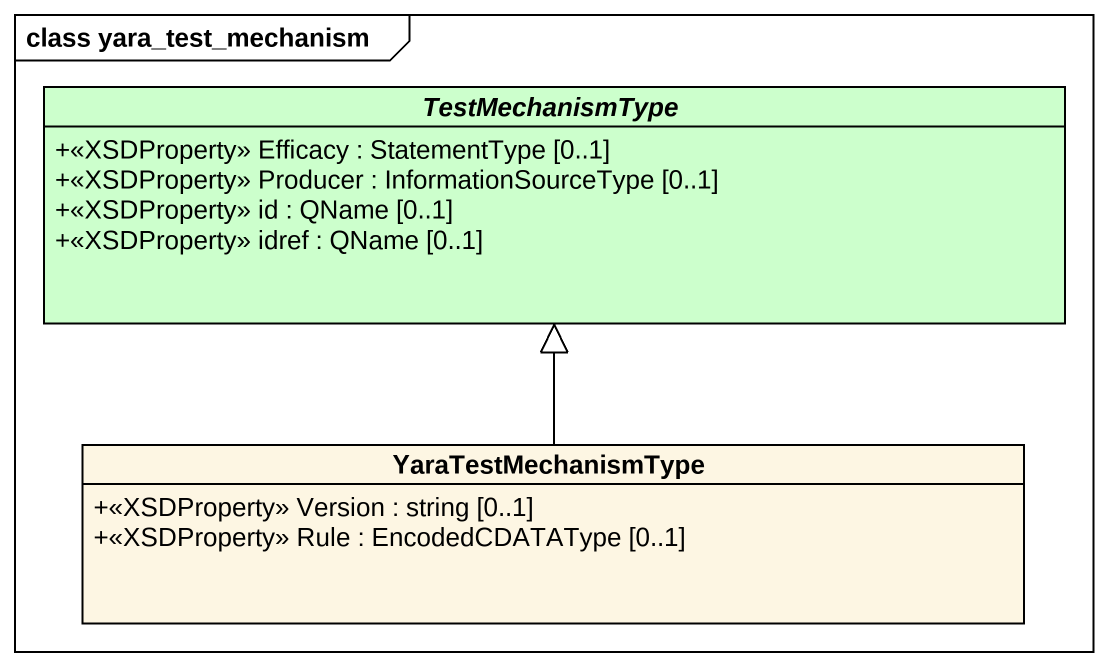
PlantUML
@startuml
mainframe class yara_test_mechanism
hide circle
hide empty members
skinparam classAttributeIconSize 0
abstract class TestMechanismType #CCFFCC {
  +<<XSDProperty>> Efficacy : StatementType [0..1]
  +<<XSDProperty>> Producer : InformationSourceType [0..1]
  +<<XSDProperty>> id : QName [0..1]
  +<<XSDProperty>> idref : QName [0..1]
}
class YaraTestMechanismType {
  +<<XSDProperty>> Version : string [0..1]
  +<<XSDProperty>> Rule : EncodedCDATAType [0..1]
}
YaraTestMechanismType -up-|> TestMechanismType
@enduml
